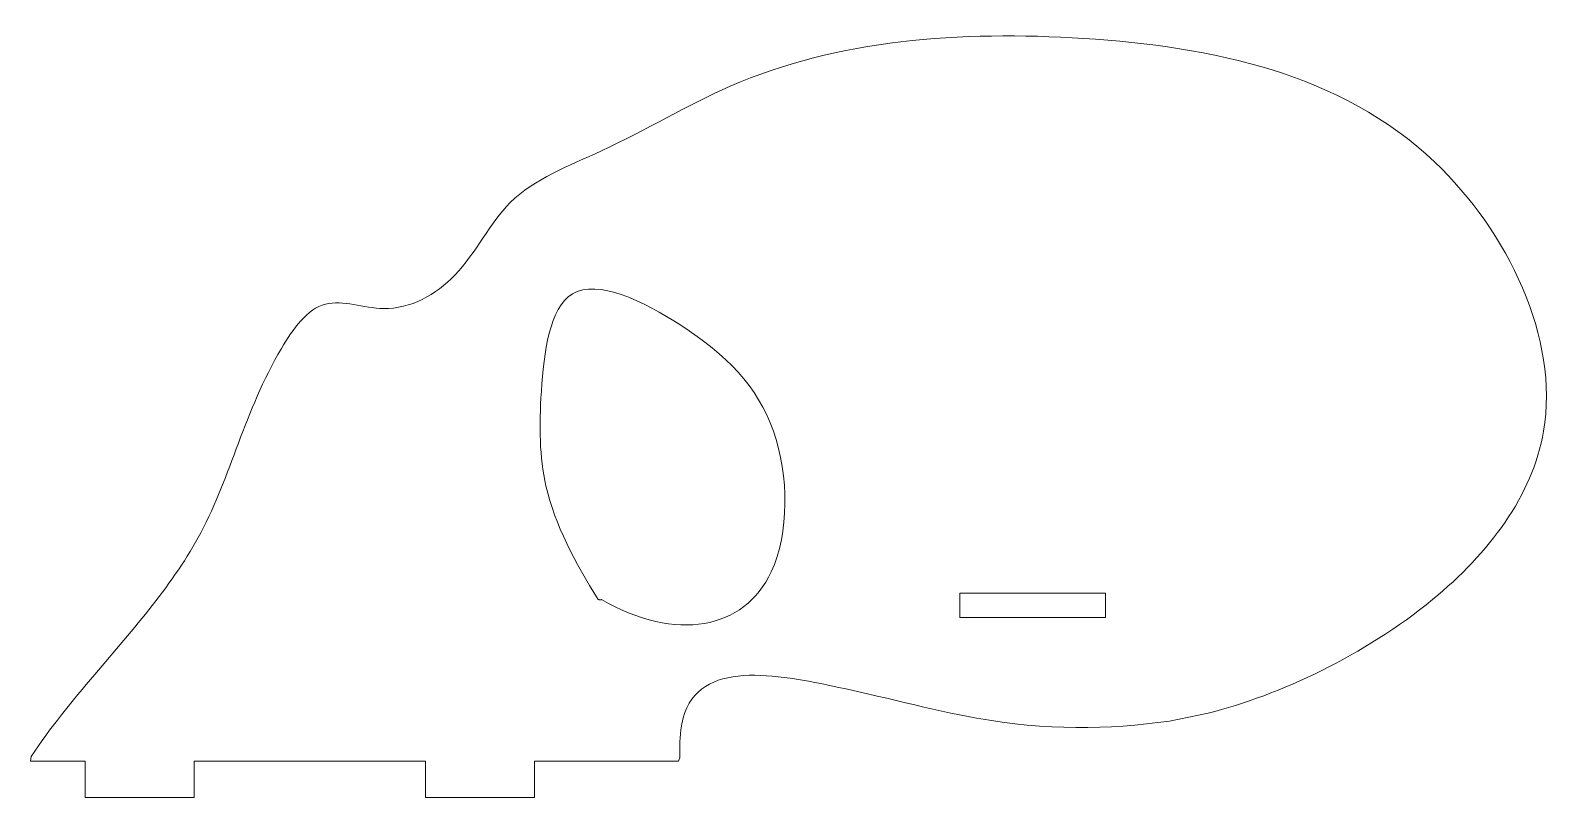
# Model space of a CAD drawing. Header units: inches. Extents: x 2.99 to 10.87, y 0.39 to 4.34.
import ezdxf

# ---------------------------------------------------------------- set-up
doc = ezdxf.new("R2010")
doc.units = ezdxf.units.IN
doc.header["$MEASUREMENT"] = 0

msp = doc.modelspace()

# ---------------------------------------------------------------- linework, layer by layer
at = {"color": 7, "linetype": 'Continuous', "lineweight": 15}
for p, q in [((7.7803, 1.316), (7.7803, 1.441)), ((7.7803, 1.441), (8.5303, 1.441)), ((8.5303, 1.316), (8.5303, 1.441)), ((7.7803, 1.316), (8.5303, 1.316)), ((9.0596, 0.8221), (8.8606, 0.7822)), ((2.9953, 0.5999), (2.992, 0.5756)), ((2.992, 0.5756), (3.2733, 0.5756)), ((3.2733, 0.5756), (3.2733, 0.3881)), ((3.8358, 0.5756), (3.8358, 0.3881)), ((3.8358, 0.5756), (5.0266, 0.5756)), ((5.0266, 0.5756), (5.0266, 0.3881)), ((5.5891, 0.5756), (5.5891, 0.3881)), ((5.5891, 0.5756), (6.3313, 0.5756)), ((6.3382, 0.5927), (6.3313, 0.5756)), ((3.2733, 0.3881), (3.8358, 0.3881)), ((5.0266, 0.3881), (5.5891, 0.3881))]:
    msp.add_line(p, q, dxfattribs=at)
for points, knots in [([(2.9953, 0.5999), (3.0911, 0.7449), (3.401, 1.1214), (3.9682, 1.7595), (4.1116, 2.4767), (4.4844, 3.0021), (4.8534, 2.8514), (5.2334, 3.0675), (5.4316, 3.5205), (6.0113, 3.735), (6.8935, 4.2773), (8.4448, 4.3909), (10.2633, 4.0154), (11.0549, 2.3704), (10.2398, 1.2952), (9.4264, 0.9153), (9.0596, 0.8221)], [0.0022624, 0.0022624, 0.0022624, 0.0022624, 0.0428518, 0.1122666, 0.1911978, 0.2157763, 0.2385959, 0.269392, 0.3052625, 0.3463544, 0.4029084, 0.5427246, 0.6886957, 0.8026635, 0.8818054, 0.9761155, 0.9761155, 0.9761155, 0.9761155]), ([(5.9162, 1.4091), (5.7981, 1.6007), (5.6164, 1.9351), (5.6106, 2.4693), (5.6972, 3.1676), (6.4389, 2.807), (6.9019, 2.3465), (6.8993, 1.2939), (6.3188, 1.1886), (5.9334, 1.4079)], [0.1636316, 0.1636316, 0.1636316, 0.1636316, 0.2798024, 0.3658634, 0.4594776, 0.5623186, 0.6869293, 0.8109078, 1, 1, 1, 1]), ([(6.3382, 0.5927), (6.3371, 0.622), (6.3288, 1.0977), (7.0961, 0.9901), (8.0125, 0.7316), (8.5442, 0.7363), (8.8606, 0.7822)], [0.0065387, 0.0065387, 0.0065387, 0.0065387, 0.0242648, 0.1429875, 0.2464156, 0.4036938, 0.4036938, 0.4036938, 0.4036938])]:
    msp.add_open_spline(points, degree=3, knots=knots, dxfattribs=at)
msp.add_open_spline([(5.9334, 1.4079), (5.9206, 1.4069), (5.9162, 1.4091)], degree=2, dxfattribs=at)

doc.saveas('drawing.dxf')
